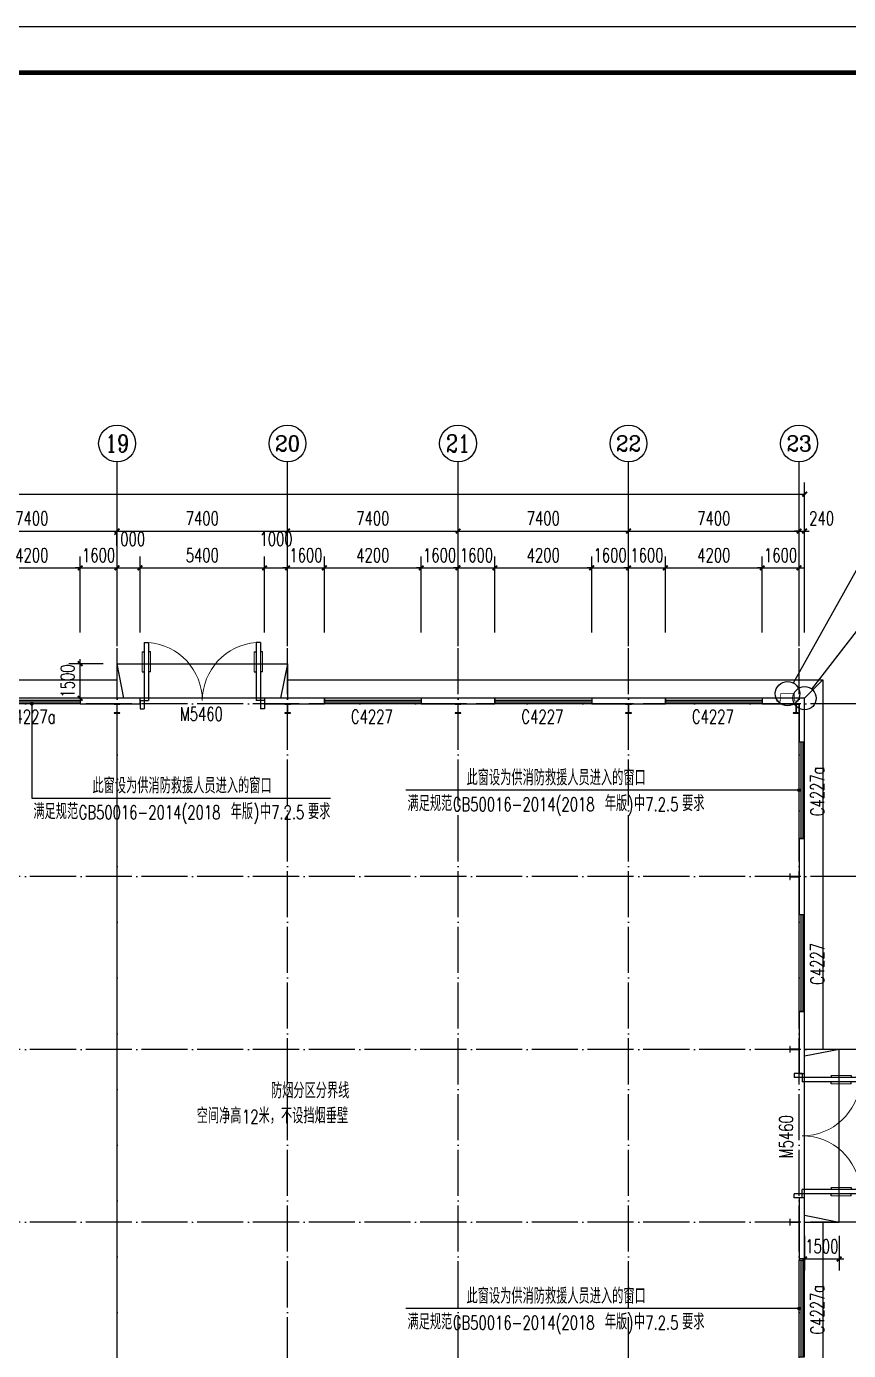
# Model space of a CAD drawing. Extents: x 13276711 to 13543385, y -848943 to -68012.
# Drawn here: x 13475653 to 13511333, y -257716 to -200243 of the extents above; entities that cross this region are included whole.
import ezdxf
from ezdxf.enums import TextEntityAlignment as Align

# ---------------------------------------------------------------- set-up
doc = ezdxf.new("R2010")
doc.units = 0
doc.header["$LTSCALE"] = 1000
doc.header["$MEASUREMENT"] = 0
doc.linetypes.add('DASH', pattern=[0.35, 0.25, -0.1])
doc.linetypes.add('DOTE', pattern=[2.42, 2, -0.2, 0.02, -0.2])
for name, color, linetype in [('AXIS', 3, 'Continuous'), ('AXIS_TEXT', 7, 'Continuous'), ('COLUMN', 2, 'Continuous'), ('DIM_IDEN', 3, 'Continuous'), ('DIM_LEAD', 3, 'Continuous'), ('DIM_SYMB', 3, 'Continuous'), ('DOTE', 1, 'DOTE'), ('PUB_DIM', 3, 'Continuous'), ('PUB_TEXT', 7, 'Continuous'), ('TK', 4, 'Continuous'), ('WALL-PARAPET', 6, 'Continuous'), ('WINDOW', 4, 'Continuous'), ('WINDOW_TEXT', 7, 'Continuous')]:
    doc.layers.add(name, color=color, linetype=linetype)
doc.styles.add('_TCH_AXIS', font='COMPLEX', dxfattribs={"bigfont": 'GBCBIG'})
doc.styles.add('_TCH_DIM', font='SIMPLEX', dxfattribs={"bigfont": 'GBCBIG'})
doc.styles.add('_TCH_DIM_T3', font='SIMPLEX', dxfattribs={"width": 0.705882, "bigfont": 'GBCBIG'})
doc.styles.add('_TCH_WINDOW', font='SIMPLEX', dxfattribs={"height": 3.5, "bigfont": 'GBCBIG'})
doc.styles.add('COMPLEX', font='COMPLEX')
doc.dimstyles.new('_TCH_ARCH&&200', dxfattribs={"dimtxt": 595, "dimasz": 200, "dimexe": 500, "dimexo": 600, "dimgap": 252.5, "dimtad": 1, "dimdec": 0, "dimzin": 0, "dimdsep": 46, "dimtxsty": '_TCH_DIM_T3', "dimblk": 'ARCHTICK', "dimcen": 0.09, "dimclrt": 7, "dimazin": 2, "dimtfac": 1, "dimtdec": 0, "dimtix": 1, "dimtmove": 2, "dimatfit": 3, "dimfxl": 0, "dimtolj": 1, "dimtzin": 0, "dimarcsym": 0})

# ---------------------------------------------------------------- blocks, each defined once
blk = doc.blocks.new('A$C797E1D2B')
at = {"layer": 'COLUMN'}
h = blk.add_hatch(color=256, dxfattribs=at)
h.paths.add_polyline_path([(125, 400), (250, 400), (250, 388), (130, 388), (130, 200), (125, 200)])
h.paths.add_polyline_path([(0, 400), (125, 400), (125, 200), (120, 200), (120, 388), (0, 388)])
h.paths.add_polyline_path([(0, 12), (120, 12), (120, 200), (125, 200), (125, 0), (0, 0)])
h.paths.add_polyline_path([(125, 200), (130, 200), (130, 12), (250, 12), (250, 0), (125, 0)])
blk.add_lwpolyline([(250, 0), (250, 12), (130, 12), (130, 388), (250, 388), (250, 400), (0, 400), (0, 388), (120, 388), (120, 12), (0, 12), (0, 0)], close=True, dxfattribs=at)
blk = doc.blocks.new('GeYuanFrame_27736213', base_point=(20.09, 4.53))
at = {"layer": 'TK'}
blk.add_lwpolyline([(20.09, 4.53), (20.09, 598.53), (1071.09, 598.53), (1071.09, 4.53)], close=True, dxfattribs=at)
at = {"layer": 'TK', "const_width": 1}
blk.add_lwpolyline([(45.09, 588.53), (1061.09, 588.53), (1061.09, 14.53), (45.09, 14.53)], close=True, dxfattribs=at)
blk = doc.blocks.new('$DorLib2D$00000011')
for p, q in [((-0.467, 0.471), (-0.467, -0.062)), ((-0.467, 0.471), (-0.433, 0.471)), ((-0.433, 0.471), (-0.433, 0.004)), ((0.433, 0.471), (0.433, 0.004)), ((0.467, 0.471), (0.433, 0.471)), ((0.467, 0.471), (0.467, -0.062)), ((-0.483, 0.396), (-0.467, 0.396)), ((-0.417, 0.396), (-0.433, 0.396)), ((0.417, 0.396), (0.433, 0.396)), ((0.483, 0.396), (0.467, 0.396)), ((-0.483, 0.235), (-0.467, 0.235)), ((-0.417, 0.235), (-0.433, 0.235)), ((0.417, 0.235), (0.433, 0.235)), ((0.483, 0.235), (0.467, 0.235)), ((-0.5, 0.004), (-0.433, 0.004)), ((-0.5, 0.004), (-0.5, -0.062)), ((0.5, 0.004), (0.433, 0.004)), ((0.5, 0.004), (0.5, -0.062)), ((-0.5, -0.062), (-0.467, -0.062)), ((0.5, -0.062), (0.467, -0.062))]:
    blk.add_line(p, q)
at = {"lineweight": 13}
for p, q in [((-0.483, 0.396), (-0.483, 0.235)), ((-0.417, 0.396), (-0.417, 0.235)), ((0.417, 0.396), (0.417, 0.235)), ((0.483, 0.396), (0.483, 0.235))]:
    blk.add_line(p, q, dxfattribs=at)
for centre, start, end in [((-0.467, 0.004), 0, 85.904), ((0.467, 0.004), 94.096, 180)]:
    blk.add_arc(centre, 0.467, start, end, dxfattribs=at)
blk = doc.blocks.new('$TCHSYS$WIN2D')
for p, q in [((-0.5, 0.5), (0.5, 0.5)), ((-0.5, 0.5), (-0.5, -0.5)), ((0.5, 0.5), (0.5, -0.5)), ((0.5, 0.167), (-0.5, 0.167)), ((0.5, -0.167), (-0.5, -0.167)), ((-0.5, -0.5), (0.5, -0.5))]:
    blk.add_line(p, q)
blk = doc.blocks.new('_AXISO')
blk.add_circle((0, 0), 0.5)
at = {"layer": 'AXIS_TEXT', "style": 'COMPLEX', "width": 1.041667}
blk.add_attdef('A', text='', height=0.56, dxfattribs=at).set_placement((-0.25, -0.28), (0.25, -0.28), align=Align.FIT)
blk = doc.blocks.new('_ArchTick')
at = {"color": 0, "linetype": 'ByBlock', "const_width": 0.4}
blk.add_lwpolyline([(-0.5, -0.5), (0.5, 0.5)], dxfattribs=at)
blk = doc.blocks.new('*D97')
at = {"layer": 'AXIS', "color": 0, "lineweight": -2}
for p, q in [((13346145, -226543), (13346145, -220043)), ((13509425, -226543), (13509425, -220043)), ((13346145, -220543), (13509425, -220543))]:
    blk.add_line(p, q, dxfattribs=at)
at = {"layer": 'Defpoints', "color": 0}
for p in [(13509425, -220543), (13346145, -227143), (13509425, -227143)]:
    blk.add_point(p, dxfattribs=at)
at = {"layer": 'AXIS', "color": 0, "lineweight": -2, "xscale": 200, "yscale": 200, "zscale": 200, "rotation": 180}
blk.add_blockref('_ArchTick', (13346145, -220543), dxfattribs=at)
at = {"layer": 'AXIS', "color": 0, "lineweight": -2, "xscale": 200, "yscale": 200, "zscale": 200}
blk.add_blockref('_ArchTick', (13509425, -220543), dxfattribs=at)
at = {"layer": 'AXIS', "color": 7, "insert": (13427785, -219993), "char_height": 595, "attachment_point": 5, "style": '_TCH_DIM_T3'}
blk.add_mtext('\\A1;163280', dxfattribs=at)
blk = doc.blocks.new('*D116')
at = {"layer": 'AXIS', "color": 0, "lineweight": -2}
for p, q in [((13472185, -226543), (13472185, -221643)), ((13479585, -226543), (13479585, -221643)), ((13472185, -222143), (13479585, -222143))]:
    blk.add_line(p, q, dxfattribs=at)
at = {"layer": 'Defpoints', "color": 0}
for p in [(13479585, -222143), (13472185, -227143), (13479585, -227143)]:
    blk.add_point(p, dxfattribs=at)
at = {"layer": 'AXIS', "color": 0, "lineweight": -2, "xscale": 200, "yscale": 200, "zscale": 200, "rotation": 180}
blk.add_blockref('_ArchTick', (13472185, -222143), dxfattribs=at)
at = {"layer": 'AXIS', "color": 0, "lineweight": -2, "xscale": 200, "yscale": 200, "zscale": 200}
blk.add_blockref('_ArchTick', (13479585, -222143), dxfattribs=at)
at = {"layer": 'AXIS', "color": 7, "insert": (13475885, -221593), "char_height": 595, "attachment_point": 5, "style": '_TCH_DIM_T3'}
blk.add_mtext('\\A1;7400', dxfattribs=at)
blk = doc.blocks.new('*D117')
at = {"layer": 'AXIS', "color": 0, "lineweight": -2}
for p, q in [((13479585, -226543), (13479585, -221643)), ((13486985, -226543), (13486985, -221643)), ((13479585, -222143), (13486985, -222143))]:
    blk.add_line(p, q, dxfattribs=at)
at = {"layer": 'Defpoints', "color": 0}
for p in [(13486985, -222143), (13479585, -227143), (13486985, -227143)]:
    blk.add_point(p, dxfattribs=at)
at = {"layer": 'AXIS', "color": 0, "lineweight": -2, "xscale": 200, "yscale": 200, "zscale": 200, "rotation": 180}
blk.add_blockref('_ArchTick', (13479585, -222143), dxfattribs=at)
at = {"layer": 'AXIS', "color": 0, "lineweight": -2, "xscale": 200, "yscale": 200, "zscale": 200}
blk.add_blockref('_ArchTick', (13486985, -222143), dxfattribs=at)
at = {"layer": 'AXIS', "color": 7, "insert": (13483285, -221593), "char_height": 595, "attachment_point": 5, "style": '_TCH_DIM_T3'}
blk.add_mtext('\\A1;7400', dxfattribs=at)
blk = doc.blocks.new('*D118')
at = {"layer": 'AXIS', "color": 0, "lineweight": -2}
for p, q in [((13486985, -226543), (13486985, -221643)), ((13494385, -226543), (13494385, -221643)), ((13486985, -222143), (13494385, -222143))]:
    blk.add_line(p, q, dxfattribs=at)
at = {"layer": 'Defpoints', "color": 0}
for p in [(13494385, -222143), (13486985, -227143), (13494385, -227143)]:
    blk.add_point(p, dxfattribs=at)
at = {"layer": 'AXIS', "color": 0, "lineweight": -2, "xscale": 200, "yscale": 200, "zscale": 200, "rotation": 180}
blk.add_blockref('_ArchTick', (13486985, -222143), dxfattribs=at)
at = {"layer": 'AXIS', "color": 0, "lineweight": -2, "xscale": 200, "yscale": 200, "zscale": 200}
blk.add_blockref('_ArchTick', (13494385, -222143), dxfattribs=at)
at = {"layer": 'AXIS', "color": 7, "insert": (13490685, -221593), "char_height": 595, "attachment_point": 5, "style": '_TCH_DIM_T3'}
blk.add_mtext('\\A1;7400', dxfattribs=at)
blk = doc.blocks.new('*D119')
at = {"layer": 'AXIS', "color": 0, "lineweight": -2}
for p, q in [((13494385, -226543), (13494385, -221643)), ((13501785, -226543), (13501785, -221643)), ((13494385, -222143), (13501785, -222143))]:
    blk.add_line(p, q, dxfattribs=at)
at = {"layer": 'Defpoints', "color": 0}
for p in [(13501785, -222143), (13494385, -227143), (13501785, -227143)]:
    blk.add_point(p, dxfattribs=at)
at = {"layer": 'AXIS', "color": 0, "lineweight": -2, "xscale": 200, "yscale": 200, "zscale": 200, "rotation": 180}
blk.add_blockref('_ArchTick', (13494385, -222143), dxfattribs=at)
at = {"layer": 'AXIS', "color": 0, "lineweight": -2, "xscale": 200, "yscale": 200, "zscale": 200}
blk.add_blockref('_ArchTick', (13501785, -222143), dxfattribs=at)
at = {"layer": 'AXIS', "color": 7, "insert": (13498085, -221593), "char_height": 595, "attachment_point": 5, "style": '_TCH_DIM_T3'}
blk.add_mtext('\\A1;7400', dxfattribs=at)
blk = doc.blocks.new('*D120')
at = {"layer": 'AXIS', "color": 0, "lineweight": -2}
for p, q in [((13501785, -226543), (13501785, -221643)), ((13509185, -226543), (13509185, -221643)), ((13501785, -222143), (13509185, -222143))]:
    blk.add_line(p, q, dxfattribs=at)
at = {"layer": 'Defpoints', "color": 0}
for p in [(13509185, -222143), (13501785, -227143), (13509185, -227143)]:
    blk.add_point(p, dxfattribs=at)
at = {"layer": 'AXIS', "color": 0, "lineweight": -2, "xscale": 200, "yscale": 200, "zscale": 200, "rotation": 180}
blk.add_blockref('_ArchTick', (13501785, -222143), dxfattribs=at)
at = {"layer": 'AXIS', "color": 0, "lineweight": -2, "xscale": 200, "yscale": 200, "zscale": 200}
blk.add_blockref('_ArchTick', (13509185, -222143), dxfattribs=at)
at = {"layer": 'AXIS', "color": 7, "insert": (13505485, -221593), "char_height": 595, "attachment_point": 5, "style": '_TCH_DIM_T3'}
blk.add_mtext('\\A1;7400', dxfattribs=at)
blk = doc.blocks.new('*D121')
at = {"layer": 'AXIS', "color": 0, "lineweight": -2}
for p, q in [((13509185, -226543), (13509185, -221643)), ((13509425, -226543), (13509425, -221643)), ((13509185, -222143), (13508985, -222143)), ((13509185, -222143), (13509425, -222143)), ((13509425, -222143), (13509625, -222143))]:
    blk.add_line(p, q, dxfattribs=at)
at = {"layer": 'Defpoints', "color": 0}
for p in [(13509425, -222143), (13509185, -227143), (13509425, -227143)]:
    blk.add_point(p, dxfattribs=at)
at = {"layer": 'AXIS', "color": 0, "lineweight": -2, "xscale": 200, "yscale": 200, "zscale": 200}
blk.add_blockref('_ArchTick', (13509185, -222143), dxfattribs=at)
at = {"layer": 'AXIS', "color": 0, "lineweight": -2, "xscale": 200, "yscale": 200, "zscale": 200, "rotation": 180}
blk.add_blockref('_ArchTick', (13509425, -222143), dxfattribs=at)
at = {"layer": 'AXIS', "color": 7, "insert": (13510165, -221593), "char_height": 595, "attachment_point": 5, "style": '_TCH_DIM_T3'}
blk.add_mtext('\\A1;240', dxfattribs=at)
blk = doc.blocks.new('*D469')
at = {"layer": 'Defpoints', "color": 0}
for p in [(13477985, -223743), (13473785, -227143), (13477985, -227143)]:
    blk.add_point(p, dxfattribs=at)
at = {"layer": 'PUB_DIM', "color": 0, "lineweight": -2}
for p, q in [((13473785, -226543), (13473785, -223243)), ((13477985, -226543), (13477985, -223243)), ((13473785, -223743), (13477985, -223743))]:
    blk.add_line(p, q, dxfattribs=at)
at = {"layer": 'PUB_DIM', "color": 0, "lineweight": -2, "xscale": 200, "yscale": 200, "zscale": 200, "rotation": 180}
blk.add_blockref('_ArchTick', (13473785, -223743), dxfattribs=at)
at = {"layer": 'PUB_DIM', "color": 0, "lineweight": -2, "xscale": 200, "yscale": 200, "zscale": 200}
blk.add_blockref('_ArchTick', (13477985, -223743), dxfattribs=at)
at = {"layer": 'PUB_DIM', "color": 7, "insert": (13475885, -223193), "char_height": 595, "attachment_point": 5, "style": '_TCH_DIM_T3'}
blk.add_mtext('\\A1;4200', dxfattribs=at)
blk = doc.blocks.new('*D470')
at = {"layer": 'Defpoints', "color": 0}
for p in [(13479585, -223743), (13477985, -227143), (13479585, -227143)]:
    blk.add_point(p, dxfattribs=at)
at = {"layer": 'PUB_DIM', "color": 0, "lineweight": -2}
for p, q in [((13477985, -226543), (13477985, -223243)), ((13479585, -226543), (13479585, -223243)), ((13477985, -223743), (13477785, -223743)), ((13477985, -223743), (13479585, -223743)), ((13479585, -223743), (13479785, -223743))]:
    blk.add_line(p, q, dxfattribs=at)
at = {"layer": 'PUB_DIM', "color": 0, "lineweight": -2, "xscale": 200, "yscale": 200, "zscale": 200}
blk.add_blockref('_ArchTick', (13477985, -223743), dxfattribs=at)
at = {"layer": 'PUB_DIM', "color": 0, "lineweight": -2, "xscale": 200, "yscale": 200, "zscale": 200, "rotation": 180}
blk.add_blockref('_ArchTick', (13479585, -223743), dxfattribs=at)
at = {"layer": 'PUB_DIM', "color": 7, "insert": (13478785, -223193), "char_height": 595, "attachment_point": 5, "style": '_TCH_DIM_T3'}
blk.add_mtext('\\A1;1600', dxfattribs=at)
blk = doc.blocks.new('*D471')
at = {"layer": 'Defpoints', "color": 0}
for p in [(13480585, -223743), (13479585, -227143), (13480585, -227143)]:
    blk.add_point(p, dxfattribs=at)
at = {"layer": 'PUB_DIM', "color": 0, "lineweight": -2}
for p, q in [((13479585, -226543), (13479585, -223243)), ((13480585, -226543), (13480585, -223243)), ((13479585, -223743), (13480585, -223743))]:
    blk.add_line(p, q, dxfattribs=at)
at = {"layer": 'PUB_DIM', "color": 0, "lineweight": -2, "xscale": 200, "yscale": 200, "zscale": 200, "rotation": 180}
blk.add_blockref('_ArchTick', (13479585, -223743), dxfattribs=at)
at = {"layer": 'PUB_DIM', "color": 0, "lineweight": -2, "xscale": 200, "yscale": 200, "zscale": 200}
blk.add_blockref('_ArchTick', (13480585, -223743), dxfattribs=at)
at = {"layer": 'PUB_DIM', "color": 7, "insert": (13480085, -222493), "char_height": 595, "attachment_point": 5, "style": '_TCH_DIM_T3'}
blk.add_mtext('\\A1;1000', dxfattribs=at)
blk = doc.blocks.new('*D472')
at = {"layer": 'Defpoints', "color": 0}
for p in [(13485985, -223743), (13480585, -227143), (13485985, -227143)]:
    blk.add_point(p, dxfattribs=at)
at = {"layer": 'PUB_DIM', "color": 0, "lineweight": -2}
for p, q in [((13480585, -226543), (13480585, -223243)), ((13485985, -226543), (13485985, -223243)), ((13480585, -223743), (13485985, -223743))]:
    blk.add_line(p, q, dxfattribs=at)
at = {"layer": 'PUB_DIM', "color": 0, "lineweight": -2, "xscale": 200, "yscale": 200, "zscale": 200, "rotation": 180}
blk.add_blockref('_ArchTick', (13480585, -223743), dxfattribs=at)
at = {"layer": 'PUB_DIM', "color": 0, "lineweight": -2, "xscale": 200, "yscale": 200, "zscale": 200}
blk.add_blockref('_ArchTick', (13485985, -223743), dxfattribs=at)
at = {"layer": 'PUB_DIM', "color": 7, "insert": (13483285, -223193), "char_height": 595, "attachment_point": 5, "style": '_TCH_DIM_T3'}
blk.add_mtext('\\A1;5400', dxfattribs=at)
blk = doc.blocks.new('*D473')
at = {"layer": 'Defpoints', "color": 0}
for p in [(13486985, -223743), (13485985, -227143), (13486985, -227143)]:
    blk.add_point(p, dxfattribs=at)
at = {"layer": 'PUB_DIM', "color": 0, "lineweight": -2}
for p, q in [((13485985, -226543), (13485985, -223243)), ((13486985, -226543), (13486985, -223243)), ((13485985, -223743), (13486985, -223743))]:
    blk.add_line(p, q, dxfattribs=at)
at = {"layer": 'PUB_DIM', "color": 0, "lineweight": -2, "xscale": 200, "yscale": 200, "zscale": 200, "rotation": 180}
blk.add_blockref('_ArchTick', (13485985, -223743), dxfattribs=at)
at = {"layer": 'PUB_DIM', "color": 0, "lineweight": -2, "xscale": 200, "yscale": 200, "zscale": 200}
blk.add_blockref('_ArchTick', (13486985, -223743), dxfattribs=at)
at = {"layer": 'PUB_DIM', "color": 7, "insert": (13486485, -222493), "char_height": 595, "attachment_point": 5, "style": '_TCH_DIM_T3'}
blk.add_mtext('\\A1;1000', dxfattribs=at)
blk = doc.blocks.new('*D474')
at = {"layer": 'Defpoints', "color": 0}
for p in [(13488585, -223743), (13486985, -227143), (13488585, -227143)]:
    blk.add_point(p, dxfattribs=at)
at = {"layer": 'PUB_DIM', "color": 0, "lineweight": -2}
for p, q in [((13486985, -226543), (13486985, -223243)), ((13488585, -226543), (13488585, -223243)), ((13486985, -223743), (13486785, -223743)), ((13486985, -223743), (13488585, -223743)), ((13488585, -223743), (13488785, -223743))]:
    blk.add_line(p, q, dxfattribs=at)
at = {"layer": 'PUB_DIM', "color": 0, "lineweight": -2, "xscale": 200, "yscale": 200, "zscale": 200}
blk.add_blockref('_ArchTick', (13486985, -223743), dxfattribs=at)
at = {"layer": 'PUB_DIM', "color": 0, "lineweight": -2, "xscale": 200, "yscale": 200, "zscale": 200, "rotation": 180}
blk.add_blockref('_ArchTick', (13488585, -223743), dxfattribs=at)
at = {"layer": 'PUB_DIM', "color": 7, "insert": (13487785, -223193), "char_height": 595, "attachment_point": 5, "style": '_TCH_DIM_T3'}
blk.add_mtext('\\A1;1600', dxfattribs=at)
blk = doc.blocks.new('*D475')
at = {"layer": 'Defpoints', "color": 0}
for p in [(13492785, -223743), (13488585, -227143), (13492785, -227143)]:
    blk.add_point(p, dxfattribs=at)
at = {"layer": 'PUB_DIM', "color": 0, "lineweight": -2}
for p, q in [((13488585, -226543), (13488585, -223243)), ((13492785, -226543), (13492785, -223243)), ((13488585, -223743), (13492785, -223743))]:
    blk.add_line(p, q, dxfattribs=at)
at = {"layer": 'PUB_DIM', "color": 0, "lineweight": -2, "xscale": 200, "yscale": 200, "zscale": 200, "rotation": 180}
blk.add_blockref('_ArchTick', (13488585, -223743), dxfattribs=at)
at = {"layer": 'PUB_DIM', "color": 0, "lineweight": -2, "xscale": 200, "yscale": 200, "zscale": 200}
blk.add_blockref('_ArchTick', (13492785, -223743), dxfattribs=at)
at = {"layer": 'PUB_DIM', "color": 7, "insert": (13490685, -223193), "char_height": 595, "attachment_point": 5, "style": '_TCH_DIM_T3'}
blk.add_mtext('\\A1;4200', dxfattribs=at)
blk = doc.blocks.new('*D476')
at = {"layer": 'Defpoints', "color": 0}
for p in [(13494385, -223743), (13492785, -227143), (13494385, -227143)]:
    blk.add_point(p, dxfattribs=at)
at = {"layer": 'PUB_DIM', "color": 0, "lineweight": -2}
for p, q in [((13492785, -226543), (13492785, -223243)), ((13494385, -226543), (13494385, -223243)), ((13492785, -223743), (13492585, -223743)), ((13492785, -223743), (13494385, -223743)), ((13494385, -223743), (13494585, -223743))]:
    blk.add_line(p, q, dxfattribs=at)
at = {"layer": 'PUB_DIM', "color": 0, "lineweight": -2, "xscale": 200, "yscale": 200, "zscale": 200}
blk.add_blockref('_ArchTick', (13492785, -223743), dxfattribs=at)
at = {"layer": 'PUB_DIM', "color": 0, "lineweight": -2, "xscale": 200, "yscale": 200, "zscale": 200, "rotation": 180}
blk.add_blockref('_ArchTick', (13494385, -223743), dxfattribs=at)
at = {"layer": 'PUB_DIM', "color": 7, "insert": (13493585, -223193), "char_height": 595, "attachment_point": 5, "style": '_TCH_DIM_T3'}
blk.add_mtext('\\A1;1600', dxfattribs=at)
blk = doc.blocks.new('*D477')
at = {"layer": 'Defpoints', "color": 0}
for p in [(13495985, -223743), (13494385, -227143), (13495985, -227143)]:
    blk.add_point(p, dxfattribs=at)
at = {"layer": 'PUB_DIM', "color": 0, "lineweight": -2}
for p, q in [((13494385, -226543), (13494385, -223243)), ((13495985, -226543), (13495985, -223243)), ((13494385, -223743), (13494185, -223743)), ((13494385, -223743), (13495985, -223743)), ((13495985, -223743), (13496185, -223743))]:
    blk.add_line(p, q, dxfattribs=at)
at = {"layer": 'PUB_DIM', "color": 0, "lineweight": -2, "xscale": 200, "yscale": 200, "zscale": 200}
blk.add_blockref('_ArchTick', (13494385, -223743), dxfattribs=at)
at = {"layer": 'PUB_DIM', "color": 0, "lineweight": -2, "xscale": 200, "yscale": 200, "zscale": 200, "rotation": 180}
blk.add_blockref('_ArchTick', (13495985, -223743), dxfattribs=at)
at = {"layer": 'PUB_DIM', "color": 7, "insert": (13495185, -223193), "char_height": 595, "attachment_point": 5, "style": '_TCH_DIM_T3'}
blk.add_mtext('\\A1;1600', dxfattribs=at)
blk = doc.blocks.new('*D478')
at = {"layer": 'Defpoints', "color": 0}
for p in [(13500185, -223743), (13495985, -227143), (13500185, -227143)]:
    blk.add_point(p, dxfattribs=at)
at = {"layer": 'PUB_DIM', "color": 0, "lineweight": -2}
for p, q in [((13495985, -226543), (13495985, -223243)), ((13500185, -226543), (13500185, -223243)), ((13495985, -223743), (13500185, -223743))]:
    blk.add_line(p, q, dxfattribs=at)
at = {"layer": 'PUB_DIM', "color": 0, "lineweight": -2, "xscale": 200, "yscale": 200, "zscale": 200, "rotation": 180}
blk.add_blockref('_ArchTick', (13495985, -223743), dxfattribs=at)
at = {"layer": 'PUB_DIM', "color": 0, "lineweight": -2, "xscale": 200, "yscale": 200, "zscale": 200}
blk.add_blockref('_ArchTick', (13500185, -223743), dxfattribs=at)
at = {"layer": 'PUB_DIM', "color": 7, "insert": (13498085, -223193), "char_height": 595, "attachment_point": 5, "style": '_TCH_DIM_T3'}
blk.add_mtext('\\A1;4200', dxfattribs=at)
blk = doc.blocks.new('*D479')
at = {"layer": 'Defpoints', "color": 0}
for p in [(13501785, -223743), (13500185, -227143), (13501785, -227143)]:
    blk.add_point(p, dxfattribs=at)
at = {"layer": 'PUB_DIM', "color": 0, "lineweight": -2}
for p, q in [((13500185, -226543), (13500185, -223243)), ((13501785, -226543), (13501785, -223243)), ((13500185, -223743), (13499985, -223743)), ((13500185, -223743), (13501785, -223743)), ((13501785, -223743), (13501985, -223743))]:
    blk.add_line(p, q, dxfattribs=at)
at = {"layer": 'PUB_DIM', "color": 0, "lineweight": -2, "xscale": 200, "yscale": 200, "zscale": 200}
blk.add_blockref('_ArchTick', (13500185, -223743), dxfattribs=at)
at = {"layer": 'PUB_DIM', "color": 0, "lineweight": -2, "xscale": 200, "yscale": 200, "zscale": 200, "rotation": 180}
blk.add_blockref('_ArchTick', (13501785, -223743), dxfattribs=at)
at = {"layer": 'PUB_DIM', "color": 7, "insert": (13500985, -223193), "char_height": 595, "attachment_point": 5, "style": '_TCH_DIM_T3'}
blk.add_mtext('\\A1;1600', dxfattribs=at)
blk = doc.blocks.new('*D480')
at = {"layer": 'Defpoints', "color": 0}
for p in [(13503385, -223743), (13501785, -227143), (13503385, -227143)]:
    blk.add_point(p, dxfattribs=at)
at = {"layer": 'PUB_DIM', "color": 0, "lineweight": -2}
for p, q in [((13501785, -226543), (13501785, -223243)), ((13503385, -226543), (13503385, -223243)), ((13501785, -223743), (13501585, -223743)), ((13501785, -223743), (13503385, -223743)), ((13503385, -223743), (13503585, -223743))]:
    blk.add_line(p, q, dxfattribs=at)
at = {"layer": 'PUB_DIM', "color": 0, "lineweight": -2, "xscale": 200, "yscale": 200, "zscale": 200}
blk.add_blockref('_ArchTick', (13501785, -223743), dxfattribs=at)
at = {"layer": 'PUB_DIM', "color": 0, "lineweight": -2, "xscale": 200, "yscale": 200, "zscale": 200, "rotation": 180}
blk.add_blockref('_ArchTick', (13503385, -223743), dxfattribs=at)
at = {"layer": 'PUB_DIM', "color": 7, "insert": (13502585, -223193), "char_height": 595, "attachment_point": 5, "style": '_TCH_DIM_T3'}
blk.add_mtext('\\A1;1600', dxfattribs=at)
blk = doc.blocks.new('*D481')
at = {"layer": 'Defpoints', "color": 0}
for p in [(13507585, -223743), (13503385, -227143), (13507585, -227143)]:
    blk.add_point(p, dxfattribs=at)
at = {"layer": 'PUB_DIM', "color": 0, "lineweight": -2}
for p, q in [((13503385, -226543), (13503385, -223243)), ((13507585, -226543), (13507585, -223243)), ((13503385, -223743), (13507585, -223743))]:
    blk.add_line(p, q, dxfattribs=at)
at = {"layer": 'PUB_DIM', "color": 0, "lineweight": -2, "xscale": 200, "yscale": 200, "zscale": 200, "rotation": 180}
blk.add_blockref('_ArchTick', (13503385, -223743), dxfattribs=at)
at = {"layer": 'PUB_DIM', "color": 0, "lineweight": -2, "xscale": 200, "yscale": 200, "zscale": 200}
blk.add_blockref('_ArchTick', (13507585, -223743), dxfattribs=at)
at = {"layer": 'PUB_DIM', "color": 7, "insert": (13505485, -223193), "char_height": 595, "attachment_point": 5, "style": '_TCH_DIM_T3'}
blk.add_mtext('\\A1;4200', dxfattribs=at)
blk = doc.blocks.new('*D482')
at = {"layer": 'Defpoints', "color": 0}
for p in [(13509185, -223743), (13507585, -227143), (13509185, -227143)]:
    blk.add_point(p, dxfattribs=at)
at = {"layer": 'PUB_DIM', "color": 0, "lineweight": -2}
for p, q in [((13507585, -226543), (13507585, -223243)), ((13509185, -226543), (13509185, -223243)), ((13507585, -223743), (13507385, -223743)), ((13507585, -223743), (13509185, -223743)), ((13509185, -223743), (13509385, -223743))]:
    blk.add_line(p, q, dxfattribs=at)
at = {"layer": 'PUB_DIM', "color": 0, "lineweight": -2, "xscale": 200, "yscale": 200, "zscale": 200}
blk.add_blockref('_ArchTick', (13507585, -223743), dxfattribs=at)
at = {"layer": 'PUB_DIM', "color": 0, "lineweight": -2, "xscale": 200, "yscale": 200, "zscale": 200, "rotation": 180}
blk.add_blockref('_ArchTick', (13509185, -223743), dxfattribs=at)
at = {"layer": 'PUB_DIM', "color": 7, "insert": (13508385, -223193), "char_height": 595, "attachment_point": 5, "style": '_TCH_DIM_T3'}
blk.add_mtext('\\A1;1600', dxfattribs=at)
blk = doc.blocks.new('*D687')
at = {"layer": 'Defpoints', "color": 0}
for p in [(13477985, -227903), (13479585, -227903), (13479585, -229403)]:
    blk.add_point(p, dxfattribs=at)
at = {"layer": 'PUB_DIM', "color": 0, "lineweight": -2}
for p, q in [((13478985, -227903), (13477485, -227903)), ((13477985, -227903), (13477985, -227703)), ((13477985, -229403), (13477985, -227903)), ((13478985, -229403), (13477485, -229403)), ((13477985, -229403), (13477985, -229603))]:
    blk.add_line(p, q, dxfattribs=at)
at = {"layer": 'PUB_DIM', "color": 0, "lineweight": -2, "xscale": 200, "yscale": 200, "zscale": 200}
for p, rotation in [((13477985, -227903), 270), ((13477985, -229403), 90)]:
    blk.add_blockref('_ArchTick', p, dxfattribs=dict(at, rotation=rotation))
at = {"layer": 'PUB_DIM', "color": 7, "insert": (13477435, -228653), "char_height": 595, "attachment_point": 5, "rotation": 90, "style": '_TCH_DIM_T3'}
blk.add_mtext('\\A1;1500', dxfattribs=at)
blk = doc.blocks.new('*D692')
at = {"layer": 'Defpoints', "color": 0}
for p in [(13509425, -252143), (13510925, -252143), (13510925, -253743)]:
    blk.add_point(p, dxfattribs=at)
at = {"layer": 'PUB_DIM', "color": 0, "lineweight": -2}
for p, q in [((13509425, -252743), (13509425, -254243)), ((13510925, -252743), (13510925, -254243)), ((13509425, -253743), (13509225, -253743)), ((13509425, -253743), (13510925, -253743)), ((13510925, -253743), (13511125, -253743))]:
    blk.add_line(p, q, dxfattribs=at)
at = {"layer": 'PUB_DIM', "color": 0, "lineweight": -2, "xscale": 200, "yscale": 200, "zscale": 200}
blk.add_blockref('_ArchTick', (13509425, -253743), dxfattribs=at)
at = {"layer": 'PUB_DIM', "color": 0, "lineweight": -2, "xscale": 200, "yscale": 200, "zscale": 200, "rotation": 180}
blk.add_blockref('_ArchTick', (13510925, -253743), dxfattribs=at)
at = {"layer": 'PUB_DIM', "color": 7, "insert": (13510175, -253193), "char_height": 595, "attachment_point": 5, "style": '_TCH_DIM_T3'}
blk.add_mtext('\\A1;1500', dxfattribs=at)

msp = doc.modelspace()

# ---------------------------------------------------------------- linework, layer by layer
at = {"ltscale": 0.5}
for p, q in [((13479884.8, -229403.1), (13479584.8, -227903.1)), ((13486984.8, -227903.1), (13486684.8, -229403.1)), ((13509424.8, -229403.1), (13510224.8, -228603.1)), ((13510924.8, -244643.1), (13509424.8, -244943.1)), ((13509424.8, -251843.1), (13510924.8, -252143.1))]:
    msp.add_line(p, q, dxfattribs=at)
for points in [[(13479584.8, -229403.1), (13479584.8, -227903.1), (13486984.8, -227903.1), (13486984.8, -229403.1)], [(13427784.8, -228603.1), (13479584.8, -228603.1)], [(13486984.8, -228603.1), (13510224.8, -228603.1), (13510224.8, -244643.1)], [(13509424.8, -252143.1), (13510924.8, -252143.1), (13510924.8, -244643.1), (13509424.8, -244643.1)], [(13510224.8, -252143.1), (13510224.8, -267143.1)]]:
    msp.add_lwpolyline(points, dxfattribs=at)
at = {"const_width": 30}
msp.add_lwpolyline([(13509184.8, -229523.1), (13508984.8, -229523.1), (13508984.8, -229203.1), (13508384.8, -229203.1), (13508384.8, -229523.1), (13508184.8, -229523.1)], dxfattribs=at)
at = {"linetype": 'DASH', "ltscale": 5, "const_width": 50}
msp.add_lwpolyline([(13479584.8, -289643.1), (13479584.8, -229643.1)], dxfattribs=at)
at = {"layer": 'AXIS'}
for p, q in [((13479584.8, -227143.1), (13479584.8, -219143.1)), ((13486984.8, -227143.1), (13486984.8, -219143.1)), ((13494384.8, -227143.1), (13494384.8, -219143.1)), ((13501784.8, -227143.1), (13501784.8, -219143.1)), ((13509184.8, -227143.1), (13509184.8, -219143.1))]:
    msp.add_line(p, q, dxfattribs=at)
at = {"layer": 'DIM_IDEN'}
msp.add_line((13509734.8, -229005.4), (13511684.8, -226503.6), dxfattribs=at)
msp.add_circle((13509424.8, -229403.1), 504.2, dxfattribs=at)
at = {"layer": 'DIM_LEAD'}
for p, q in [((13508943.8, -228740.4), (13511684.8, -223843.1)), ((13475884.8, -229643.1), (13475884.8, -233743.1)), ((13475884.8, -233743.1), (13488846.6, -233743.1)), ((13505084.8, -233393.1), (13492123.1, -233393.1)), ((13509184.8, -233393.1), (13505084.8, -233393.1)), ((13505084.8, -255893.1), (13492123.1, -255893.1)), ((13509184.8, -255893.1), (13505084.8, -255893.1))]:
    msp.add_line(p, q, dxfattribs=at)
at = {"layer": 'DIM_LEAD', "const_width": 80}
for points in [[(13475884.8, -229603.1, 1), (13475884.8, -229683.1, 1)], [(13509224.8, -233393.1, 1), (13509144.8, -233393.1, 1)], [(13509224.8, -255893.1, 1), (13509144.8, -255893.1, 1)]]:
    msp.add_lwpolyline(points, format="xyb", close=True, dxfattribs=at)
at = {"layer": 'DIM_LEAD'}
msp.add_circle((13508684.8, -229203.1), 530.2, dxfattribs=at)
at = {"layer": 'DIM_SYMB'}
msp.add_lwpolyline([(13489584.8, -247016.8, 0, 0, 0), (13481584.8, -247016.8, 0, 0, 0), (13480184.8, -247016.8, 160, 0, 0), (13479584.8, -247016.8, 0, 0, 0)], format="xyseb", dxfattribs=at)
at = {"layer": 'DOTE'}
for p, q in [((13479584.8, -292143.1), (13479584.8, -227143.1)), ((13486984.8, -292143.1), (13486984.8, -227143.1)), ((13494384.8, -292143.1), (13494384.8, -227143.1)), ((13501784.8, -292143.1), (13501784.8, -227143.1)), ((13509184.8, -292143.1), (13509184.8, -227143.1)), ((13511684.8, -229643.1), (13343884.8, -229643.1)), ((13511684.8, -237143.1), (13343884.8, -237143.1)), ((13511684.8, -244643.1), (13343884.8, -244643.1)), ((13511684.8, -252143.1), (13343884.8, -252143.1))]:
    msp.add_line(p, q, dxfattribs=at)
at = {"layer": 'WALL-PARAPET'}
for p, q in [((13480584.8, -229403.1), (13477984.8, -229403.1)), ((13477984.8, -229403.1), (13477984.8, -229643.1)), ((13477984.8, -229643.1), (13480584.8, -229643.1)), ((13480584.8, -229643.1), (13480584.8, -229403.1)), ((13488584.8, -229403.1), (13485984.8, -229403.1)), ((13485984.8, -229403.1), (13485984.8, -229643.1)), ((13485984.8, -229643.1), (13488584.8, -229643.1)), ((13488584.8, -229643.1), (13488584.8, -229403.1)), ((13495984.8, -229403.1), (13492784.8, -229403.1)), ((13492784.8, -229403.1), (13492784.8, -229643.1)), ((13492784.8, -229643.1), (13495984.8, -229643.1)), ((13495984.8, -229643.1), (13495984.8, -229403.1)), ((13503384.8, -229403.1), (13500184.8, -229403.1)), ((13500184.8, -229403.1), (13500184.8, -229643.1)), ((13500184.8, -229643.1), (13503384.8, -229643.1)), ((13503384.8, -229643.1), (13503384.8, -229403.1)), ((13509424.8, -229403.1), (13507584.8, -229403.1)), ((13507584.8, -229403.1), (13507584.8, -229643.1)), ((13507584.8, -229643.1), (13509184.8, -229643.1)), ((13509184.8, -229643.1), (13509184.8, -231293.1)), ((13509424.8, -231293.1), (13509424.8, -229403.1)), ((13509184.8, -231293.1), (13509424.8, -231293.1)), ((13509424.8, -235493.1), (13509184.8, -235493.1)), ((13509184.8, -235493.1), (13509184.8, -238793.1)), ((13509424.8, -238793.1), (13509424.8, -235493.1)), ((13509184.8, -238793.1), (13509424.8, -238793.1)), ((13509424.8, -242993.1), (13509184.8, -242993.1)), ((13509184.8, -242993.1), (13509184.8, -245693.1)), ((13509424.8, -245693.1), (13509424.8, -242993.1)), ((13509184.8, -245693.1), (13509424.8, -245693.1)), ((13509424.8, -251093.1), (13509184.8, -251093.1)), ((13509184.8, -251093.1), (13509184.8, -253793.1)), ((13509424.8, -253793.1), (13509424.8, -251093.1)), ((13509184.8, -253793.1), (13509424.8, -253793.1))]:
    msp.add_line(p, q, dxfattribs=at)
at = {"layer": 'WINDOW'}
for p, q in [((13485984.8, -229403.1), (13480584.8, -229403.1)), ((13509424.8, -251093.1), (13509424.8, -245693.1))]:
    msp.add_line(p, q, dxfattribs=at)

# ---------------------------------------------------------------- block references
at = {"xscale": 200, "yscale": 200, "zscale": 200}
msp.add_blockref('GeYuanFrame_27736213', (13328184.8, -319043.1), dxfattribs=at)
for p, rotation in [((13479709.9, -229643.1), 180), ((13487109.9, -229643.1), 180), ((13494509.9, -229643.1), 180), ((13501909.9, -229643.1), 180), ((13509184.8, -229643.1), 180), ((13509184.8, -237268.1), 89.99999999999999), ((13509184.8, -244768.1), 89.99999999999999), ((13509184.8, -252268.1), 89.99999999999999)]:
    msp.add_blockref('A$C797E1D2B', p, dxfattribs=dict(rotation=rotation))
at = {"layer": 'AXIS'}
ref = msp.add_blockref('_AXISO', (13479584.8, -218343.1), dxfattribs=dict(at, xscale=1600, yscale=1600, zscale=1600))
ref.add_attrib('A', '19', dxfattribs={"layer": 'AXIS_TEXT', "ltscale": 0.5, "height": 750.73, "style": '_TCH_AXIS'}).set_placement((13479066.5, -218718.4), (13480103.2, -218718.4), align=Align.FIT)
ref = msp.add_blockref('_AXISO', (13486984.8, -218343.1), dxfattribs=dict(at, xscale=1600, yscale=1600, zscale=1600))
ref.add_attrib('A', '20', dxfattribs={"layer": 'AXIS_TEXT', "ltscale": 0.5, "height": 672.63, "style": '_TCH_AXIS'}).set_placement((13486440.3, -218679.4), (13487529.4, -218679.4), align=Align.FIT)
ref = msp.add_blockref('_AXISO', (13494384.8, -218343.1), dxfattribs=dict(at, xscale=1600, yscale=1600, zscale=1600))
ref.add_attrib('A', '21', dxfattribs={"layer": 'AXIS_TEXT', "ltscale": 0.5, "height": 750.73, "style": '_TCH_AXIS'}).set_placement((13493866.5, -218718.4), (13494903.2, -218718.4), align=Align.FIT)
ref = msp.add_blockref('_AXISO', (13501784.8, -218343.1), dxfattribs=dict(at, xscale=1600, yscale=1600, zscale=1600))
ref.add_attrib('A', '22', dxfattribs={"layer": 'AXIS_TEXT', "ltscale": 0.5, "height": 672.63, "style": '_TCH_AXIS'}).set_placement((13501240.3, -218679.4), (13502329.4, -218679.4), align=Align.FIT)
ref = msp.add_blockref('_AXISO', (13509184.8, -218343.1), dxfattribs=dict(at, xscale=1600, yscale=1600, zscale=1600))
ref.add_attrib('A', '23', dxfattribs={"layer": 'AXIS_TEXT', "ltscale": 0.5, "height": 672.63, "style": '_TCH_AXIS'}).set_placement((13508640.3, -218679.4), (13509729.4, -218679.4), align=Align.FIT)
at = {"layer": 'WINDOW'}
ref = msp.add_blockref('$DorLib2D$00000011', (13483284.8, -229523.1), dxfattribs=dict(at, xscale=5400, yscale=-5400, zscale=5400, rotation=180))
ref.add_attrib('A', 'M5460', (13482304.8, -230380.4), dxfattribs={"layer": 'WINDOW_TEXT', "ltscale": 0.5, "height": 595, "style": '_TCH_WINDOW', "width": 0.705882})
ref = msp.add_blockref('$TCHSYS$WIN2D', (13475884.8, -229523.1), dxfattribs=dict(at, xscale=4200, yscale=-240, zscale=4200, rotation=180))
ref.add_attrib('A', 'C4227a', (13474754.8, -230500.4), dxfattribs={"layer": 'WINDOW_TEXT', "ltscale": 0.5, "height": 595, "style": '_TCH_WINDOW', "width": 0.705882})
ref = msp.add_blockref('$TCHSYS$WIN2D', (13490684.8, -229523.1), dxfattribs=dict(at, xscale=4200, yscale=-240, zscale=4200, rotation=180))
ref.add_attrib('A', 'C4227', (13489734.8, -230500.4), dxfattribs={"layer": 'WINDOW_TEXT', "ltscale": 0.5, "height": 595, "style": '_TCH_WINDOW', "width": 0.705882})
ref = msp.add_blockref('$TCHSYS$WIN2D', (13498084.8, -229523.1), dxfattribs=dict(at, xscale=4200, yscale=-240, zscale=4200, rotation=180))
ref.add_attrib('A', 'C4227', (13497134.8, -230500.4), dxfattribs={"layer": 'WINDOW_TEXT', "ltscale": 0.5, "height": 595, "style": '_TCH_WINDOW', "width": 0.705882})
ref = msp.add_blockref('$TCHSYS$WIN2D', (13505484.8, -229523.1), dxfattribs=dict(at, xscale=4200, yscale=-240, zscale=4200, rotation=180))
ref.add_attrib('A', 'C4227', (13504534.8, -230500.4), dxfattribs={"layer": 'WINDOW_TEXT', "ltscale": 0.5, "height": 595, "style": '_TCH_WINDOW', "width": 0.705882})
ref = msp.add_blockref('$TCHSYS$WIN2D', (13509304.8, -233393.1), dxfattribs=dict(at, xscale=4200, yscale=240, zscale=4200, rotation=90))
ref.add_attrib('A', 'C4227a', (13510282.1, -234523.1), dxfattribs={"layer": 'WINDOW_TEXT', "ltscale": 0.5, "height": 595, "rotation": 90, "style": '_TCH_WINDOW', "width": 0.705882})
ref = msp.add_blockref('$TCHSYS$WIN2D', (13509304.8, -240893.1), dxfattribs=dict(at, xscale=4200, yscale=240, zscale=4200, rotation=90))
ref.add_attrib('A', 'C4227', (13510282.1, -241843.1), dxfattribs={"layer": 'WINDOW_TEXT', "ltscale": 0.5, "height": 595, "rotation": 90, "style": '_TCH_WINDOW', "width": 0.705882})
ref = msp.add_blockref('$DorLib2D$00000011', (13509304.8, -248393.1), dxfattribs=dict(at, xscale=-5400, yscale=-5400, zscale=-5400, rotation=90))
ref.add_attrib('A', 'M5460', (13508922.6, -249373.1), dxfattribs={"layer": 'WINDOW_TEXT', "ltscale": 0.5, "height": 595, "rotation": 90, "style": '_TCH_WINDOW', "width": 0.705882})
ref = msp.add_blockref('$TCHSYS$WIN2D', (13509304.8, -255893.1), dxfattribs=dict(at, xscale=4200, yscale=240, zscale=4200, rotation=90))
ref.add_attrib('A', 'C4227a', (13510282.1, -257023.1), dxfattribs={"layer": 'WINDOW_TEXT', "ltscale": 0.5, "height": 595, "rotation": 90, "style": '_TCH_WINDOW', "width": 0.705882})

# ---------------------------------------------------------------- texts
at = {"layer": 'PUB_TEXT', "style": '_TCH_DIM'}
for s, height, p in [('此窗设为供消防救援人员进入的窗口', 675.177, (13494754, -233183.1)), ('此窗设为供消防救援人员进入的窗口', 675.177, (13478515.7, -233533.1)), ('满足规范', 675.18, (13475951.3, -234653.1)), ('年版', 675.18, (13484517.2, -234653.1)), ('中', 675.2, (13485780.2, -234653.1)), ('要求', 675.18, (13487871.7, -234653.1)), ('满足规范', 675.18, (13492189.5, -234303.1)), ('年版', 675.18, (13500755.5, -234303.1)), ('中', 675.2, (13502018.4, -234303.1)), ('要求', 675.18, (13504109.9, -234303.1)), ('防烟分区分界线', 675.18, (13486263.6, -246769.6)), ('空间净高', 675.18, (13483041.4, -247859.8)), ('米，不设挡烟垂壁', 675.18, (13485727.4, -247859.8)), ('此窗设为供消防救援人员进入的窗口', 675.177, (13494754, -255683.1)), ('满足规范', 675.18, (13492189.5, -256803.1)), ('年版', 675.18, (13500755.5, -256803.1)), ('中', 675.2, (13502018.4, -256803.1)), ('要求', 675.18, (13504109.9, -256803.1))]:
    msp.add_text(s, height=height, dxfattribs=at).set_placement(p)
at = {"layer": 'PUB_TEXT', "style": '_TCH_DIM', "width": 0.705882}
for s, p in [('GB50016-2014(2018', (13494155.5, -234303.1)), (')', (13501738.4, -234303.1)), ('7.2.5', (13502509.9, -234303.1)), ('GB50016-2014(2018', (13477917.2, -234653.1)), (')', (13485500.2, -234653.1)), ('7.2.5', (13486271.7, -234653.1)), ('12', (13485007.4, -247859.8)), ('GB50016-2014(2018', (13494155.5, -256803.1)), (')', (13501738.4, -256803.1)), ('7.2.5', (13502509.9, -256803.1))]:
    msp.add_text(s, height=595, dxfattribs=at).set_placement(p)

# ---------------------------------------------------------------- dimensions: what is measured, and where the dimension line sits
at = {"layer": 'AXIS'}
for p1, p2, distance, text, picture, middle in [((13346144.8, -227143.1), (13509424.8, -227143.1), 6600, '163280', '*D97', (13427784.8, -219993.1)), ((13472184.8, -227143.1), (13479584.8, -227143.1), 5000, '7400', '*D116', (13475884.8, -221593.1)), ((13479584.8, -227143.1), (13486984.8, -227143.1), 5000, '7400', '*D117', (13483284.8, -221593.1)), ((13486984.8, -227143.1), (13494384.8, -227143.1), 5000, '7400', '*D118', (13490684.8, -221593.1)), ((13494384.8, -227143.1), (13501784.8, -227143.1), 5000, '7400', '*D119', (13498084.8, -221593.1)), ((13501784.8, -227143.1), (13509184.8, -227143.1), 5000, '7400', '*D120', (13505484.8, -221593.1))]:
    dim = msp.add_aligned_dim(p1=p1, p2=p2, distance=distance, text=text, dimstyle='_TCH_ARCH&&200', dxfattribs=at)
    dim.commit()
    dim.dimension.update_dxf_attribs({"geometry": picture, "text_midpoint": middle})
dim = msp.add_linear_dim(base=(13509424.8, -222143.1), p1=(13509184.8, -227143.1), p2=(13509424.8, -227143.1), angle=0, text='240', dimstyle='_TCH_ARCH&&200', dxfattribs=at)
dim.commit()
dim.dimension.update_dxf_attribs({"geometry": '*D121', "text_midpoint": (13510164.8, -221593.1), "dimtype": 161})
at = {"layer": 'PUB_DIM'}
for base, p1, p2, picture, middle in [((13480584.8, -223743.1), (13479584.8, -227143.1), (13480584.8, -227143.1), '*D471', (13480084.8, -222493.1)), ((13486984.8, -223743.1), (13485984.8, -227143.1), (13486984.8, -227143.1), '*D473', (13486484.8, -222493.1))]:
    dim = msp.add_linear_dim(base=base, p1=p1, p2=p2, angle=360, text='1000', dimstyle='_TCH_ARCH&&200', dxfattribs=at)
    dim.commit()
    dim.dimension.update_dxf_attribs({"geometry": picture, "text_midpoint": middle, "dimtype": 161})
for p1, p2, distance, text, picture, middle in [((13473784.8, -227143.1), (13477984.8, -227143.1), 3400, '4200', '*D469', (13475884.8, -223193.1)), ((13477984.8, -227143.1), (13479584.8, -227143.1), 3400, '1600', '*D470', (13478784.8, -223193.1)), ((13480584.8, -227143.1), (13485984.8, -227143.1), 3400, '5400', '*D472', (13483284.8, -223193.1)), ((13486984.8, -227143.1), (13488584.8, -227143.1), 3400, '1600', '*D474', (13487784.8, -223193.1)), ((13488584.8, -227143.1), (13492784.8, -227143.1), 3400, '4200', '*D475', (13490684.8, -223193.1)), ((13492784.8, -227143.1), (13494384.8, -227143.1), 3400, '1600', '*D476', (13493584.8, -223193.1)), ((13494384.8, -227143.1), (13495984.8, -227143.1), 3400, '1600', '*D477', (13495184.8, -223193.1)), ((13495984.8, -227143.1), (13500184.8, -227143.1), 3400, '4200', '*D478', (13498084.8, -223193.1)), ((13500184.8, -227143.1), (13501784.8, -227143.1), 3400, '1600', '*D479', (13500984.8, -223193.1)), ((13501784.8, -227143.1), (13503384.8, -227143.1), 3400, '1600', '*D480', (13502584.8, -223193.1)), ((13503384.8, -227143.1), (13507584.8, -227143.1), 3400, '4200', '*D481', (13505484.8, -223193.1)), ((13507584.8, -227143.1), (13509184.8, -227143.1), 3400, '1600', '*D482', (13508384.8, -223193.1)), ((13479584.8, -229403.1), (13479584.8, -227903.1), 1600, '1500', '*D687', (13477434.8, -228653.1)), ((13509424.8, -252143.1), (13510924.8, -252143.1), -1600, '1500', '*D692', (13510174.8, -253193.1))]:
    dim = msp.add_aligned_dim(p1=p1, p2=p2, distance=distance, text=text, dimstyle='_TCH_ARCH&&200', dxfattribs=at)
    dim.commit()
    dim.dimension.update_dxf_attribs({"geometry": picture, "text_midpoint": middle})

doc.saveas('drawing.dxf')
